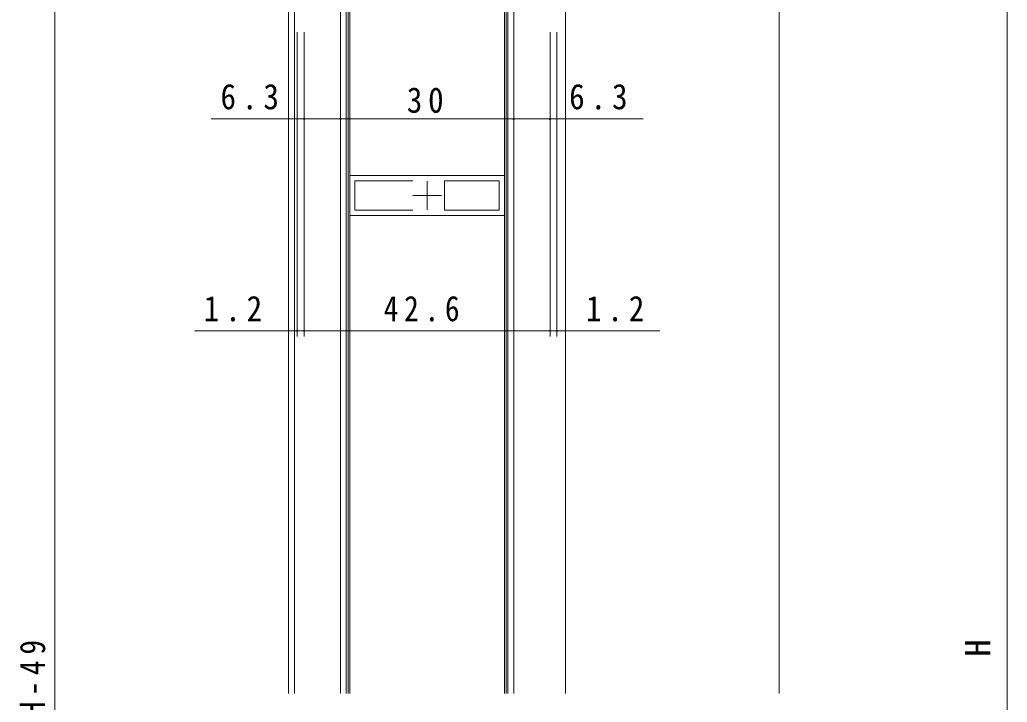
# Model space of a CAD drawing. Units: millimetres, scale not verified. Extents: x -495 to 495, y -796 to 796.
# Drawn here: x -353 to -181.9, y -377.6 to -259.4 of the extents above; entities that cross this region are included whole.
import ezdxf
from ezdxf.enums import TextEntityAlignment as Align

# ---------------------------------------------------------------- set-up
doc = ezdxf.new("R2010")
doc.units = ezdxf.units.MM
doc.header["$LTSCALE"] = 4
for name, color, linetype, lineweight in [('0-3_YKK_D', 6, 'Continuous', 18), ('0-4_YKK_11', 7, 'Continuous', 9), ('0-5_YKK_12', 2, 'Continuous', 18), ('0-7_YSS_K', 3, 'Continuous', 18), ('0-8_YKK_13', 4, 'Continuous', 18)]:
    doc.layers.add(name, color=color, linetype=linetype, lineweight=lineweight)
doc.styles.add('ＭＳ ゴシック', font='')
doc.styles.get('ＭＳ ゴシック').set_extended_font_data('MS Gothic')

msp = doc.modelspace()

# ---------------------------------------------------------------- linework, layer by layer
at = {"layer": '0-3_YKK_D'}
for p, q in [((-181.917, -564.562), (-181.917, -171.563)), ((-297.417, -205.262), (-297.417, -277.562)), ((-267.417, -205.262), (-267.417, -277.562)), ((-267.417, -205.262), (-267.417, -277.562)), ((-346.917, -549.562), (-346.917, -205.562)), ((-304.917, -261.562), (-304.917, -314.262)), ((-303.717, -261.562), (-303.717, -314.262)), ((-303.717, -261.562), (-303.717, -314.262)), ((-303.716, -261.53), (-303.716, -277.562)), ((-297.417, -261.53), (-297.417, -277.562)), ((-261.117, -261.562), (-261.117, -314.262)), ((-261.117, -261.562), (-261.117, -314.262)), ((-261.117, -261.562), (-261.117, -277.562)), ((-259.917, -261.562), (-259.917, -314.262)), ((-303.716, -276.562), (-319.816, -276.562)), ((-297.417, -276.562), (-303.716, -276.562)), ((-297.417, -276.562), (-267.417, -276.562)), ((-267.417, -276.562), (-261.117, -276.562)), ((-261.117, -276.562), (-245.017, -276.562)), ((-303.717, -313.262), (-302.017, -313.262)), ((-303.717, -313.262), (-261.117, -313.262)), ((-261.117, -313.262), (-262.817, -313.262))]:
    msp.add_line(p, q, dxfattribs=at)
for points in [[(-303.717, -313.262), (-304.917, -313.262), (-322.717, -313.262)], [(-261.117, -313.262), (-259.917, -313.262), (-242.117, -313.262)]]:
    msp.add_lwpolyline(points, dxfattribs=at)
for centre, start, end in [((-303.716, -276.562), 0, 180), ((-303.716, -276.562), 180, 0), ((-297.417, -276.562), 0, 180), ((-297.417, -276.562), 0, 180), ((-297.417, -276.562), 180, 0), ((-297.417, -276.562), 180, 0), ((-267.417, -276.562), 0, 180), ((-267.417, -276.562), 0, 180), ((-267.417, -276.562), 180, 0), ((-267.417, -276.562), 180, 0), ((-261.117, -276.562), 0, 180), ((-261.117, -276.562), 180, 0), ((-304.917, -313.262), 0, 180), ((-304.917, -313.262), 180, 0), ((-303.717, -313.262), 0, 180), ((-303.717, -313.262), 0, 180), ((-303.717, -313.262), 180, 0), ((-303.717, -313.262), 180, 0), ((-261.117, -313.262), 0, 180), ((-261.117, -313.262), 0, 180), ((-261.117, -313.262), 180, 0), ((-261.117, -313.262), 180, 0), ((-259.917, -313.262), 0, 180), ((-259.917, -313.262), 180, 0)]:
    msp.add_arc(centre, 0.106, start, end, dxfattribs=at)
at = {"layer": '0-4_YKK_11'}
for p, q in [((-295.817, -286.362), (-295.817, -293.262)), ((-269.017, -286.362), (-295.817, -286.362)), ((-294.917, -287.262), (-284.917, -287.262)), ((-294.917, -292.362), (-294.917, -287.262)), ((-279.417, -287.262), (-279.417, -292.362)), ((-269.917, -287.262), (-279.417, -287.262)), ((-269.917, -292.362), (-269.917, -287.262)), ((-269.017, -293.262), (-269.017, -286.362)), ((-284.917, -292.362), (-294.917, -292.362)), ((-284.917, -292.362), (-294.917, -292.362)), ((-279.417, -292.362), (-269.917, -292.362)), ((-279.417, -292.362), (-269.917, -292.362)), ((-295.817, -293.262), (-269.017, -293.262))]:
    msp.add_line(p, q, dxfattribs=at)
at = {"layer": '0-4_YKK_11', "color": 2, "lineweight": 18}
for p, q in [((-282.417, -287.312), (-282.417, -292.312)), ((-284.917, -289.812), (-279.917, -289.812))]:
    msp.add_line(p, q, dxfattribs=at)
at = {"layer": '0-5_YKK_12'}
for p, q in [((-297.417, -198.562), (-297.417, -376.062)), ((-295.817, -200.062), (-295.817, -376.062)), ((-269.017, -200.062), (-269.017, -376.062)), ((-267.417, -198.562), (-267.417, -376.062))]:
    msp.add_line(p, q, dxfattribs=at)
at = {"layer": '0-7_YSS_K'}
for p, q in [((-306.417, -164.563), (-306.417, -376.062)), ((-305.417, -164.563), (-305.417, -376.062)), ((-258.417, -164.563), (-258.417, -376.062)), ((-221.417, -164.563), (-221.417, -376.062))]:
    msp.add_line(p, q, dxfattribs=at)
at = {"layer": '0-8_YKK_13'}
for p, q in [((-296.417, -202.062), (-296.417, -376.062)), ((-296.117, -202.062), (-296.117, -376.062)), ((-268.717, -202.062), (-268.717, -376.062)), ((-268.417, -202.062), (-268.417, -376.062))]:
    msp.add_line(p, q, dxfattribs=at)

# ---------------------------------------------------------------- texts
at = {"layer": '0-3_YKK_D', "color": 7, "style": 'ＭＳ ゴシック'}
msp.add_text('H', height=4.399, rotation=90, dxfattribs=at).set_placement((-183.517, -369.663), align=Align.BOTTOM_LEFT)
at = {"layer": '0-3_YKK_D', "color": 7, "char_height": 4.399, "attachment_point": 7, "style": 'ＭＳ ゴシック'}
for s, insert in [('\\T1.38;\\W0.9;6.3', (-318.216, -274.962)), ('\\T1.37;\\W0.9;30', (-285.937, -275.562)), ('\\T1.38;\\W0.9;6.3', (-257.817, -274.962)), ('\\T1.38;\\W0.9;1.2', (-321.117, -311.662)), ('\\T1.39;\\W0.85;42.6', (-289.937, -311.662)), ('\\T1.38;\\W0.9;1.2', (-254.917, -311.662))]:
    msp.add_mtext(s, dxfattribs=dict(at, insert=insert))
at = {"layer": '0-3_YKK_D', "color": 7, "insert": (-348.517, -390.682), "char_height": 4.399, "attachment_point": 7, "rotation": 90, "style": 'ＭＳ ゴシック'}
msp.add_mtext('\\T1.4;\\W0.85;DH=H-49', dxfattribs=at)

doc.saveas('drawing.dxf')
